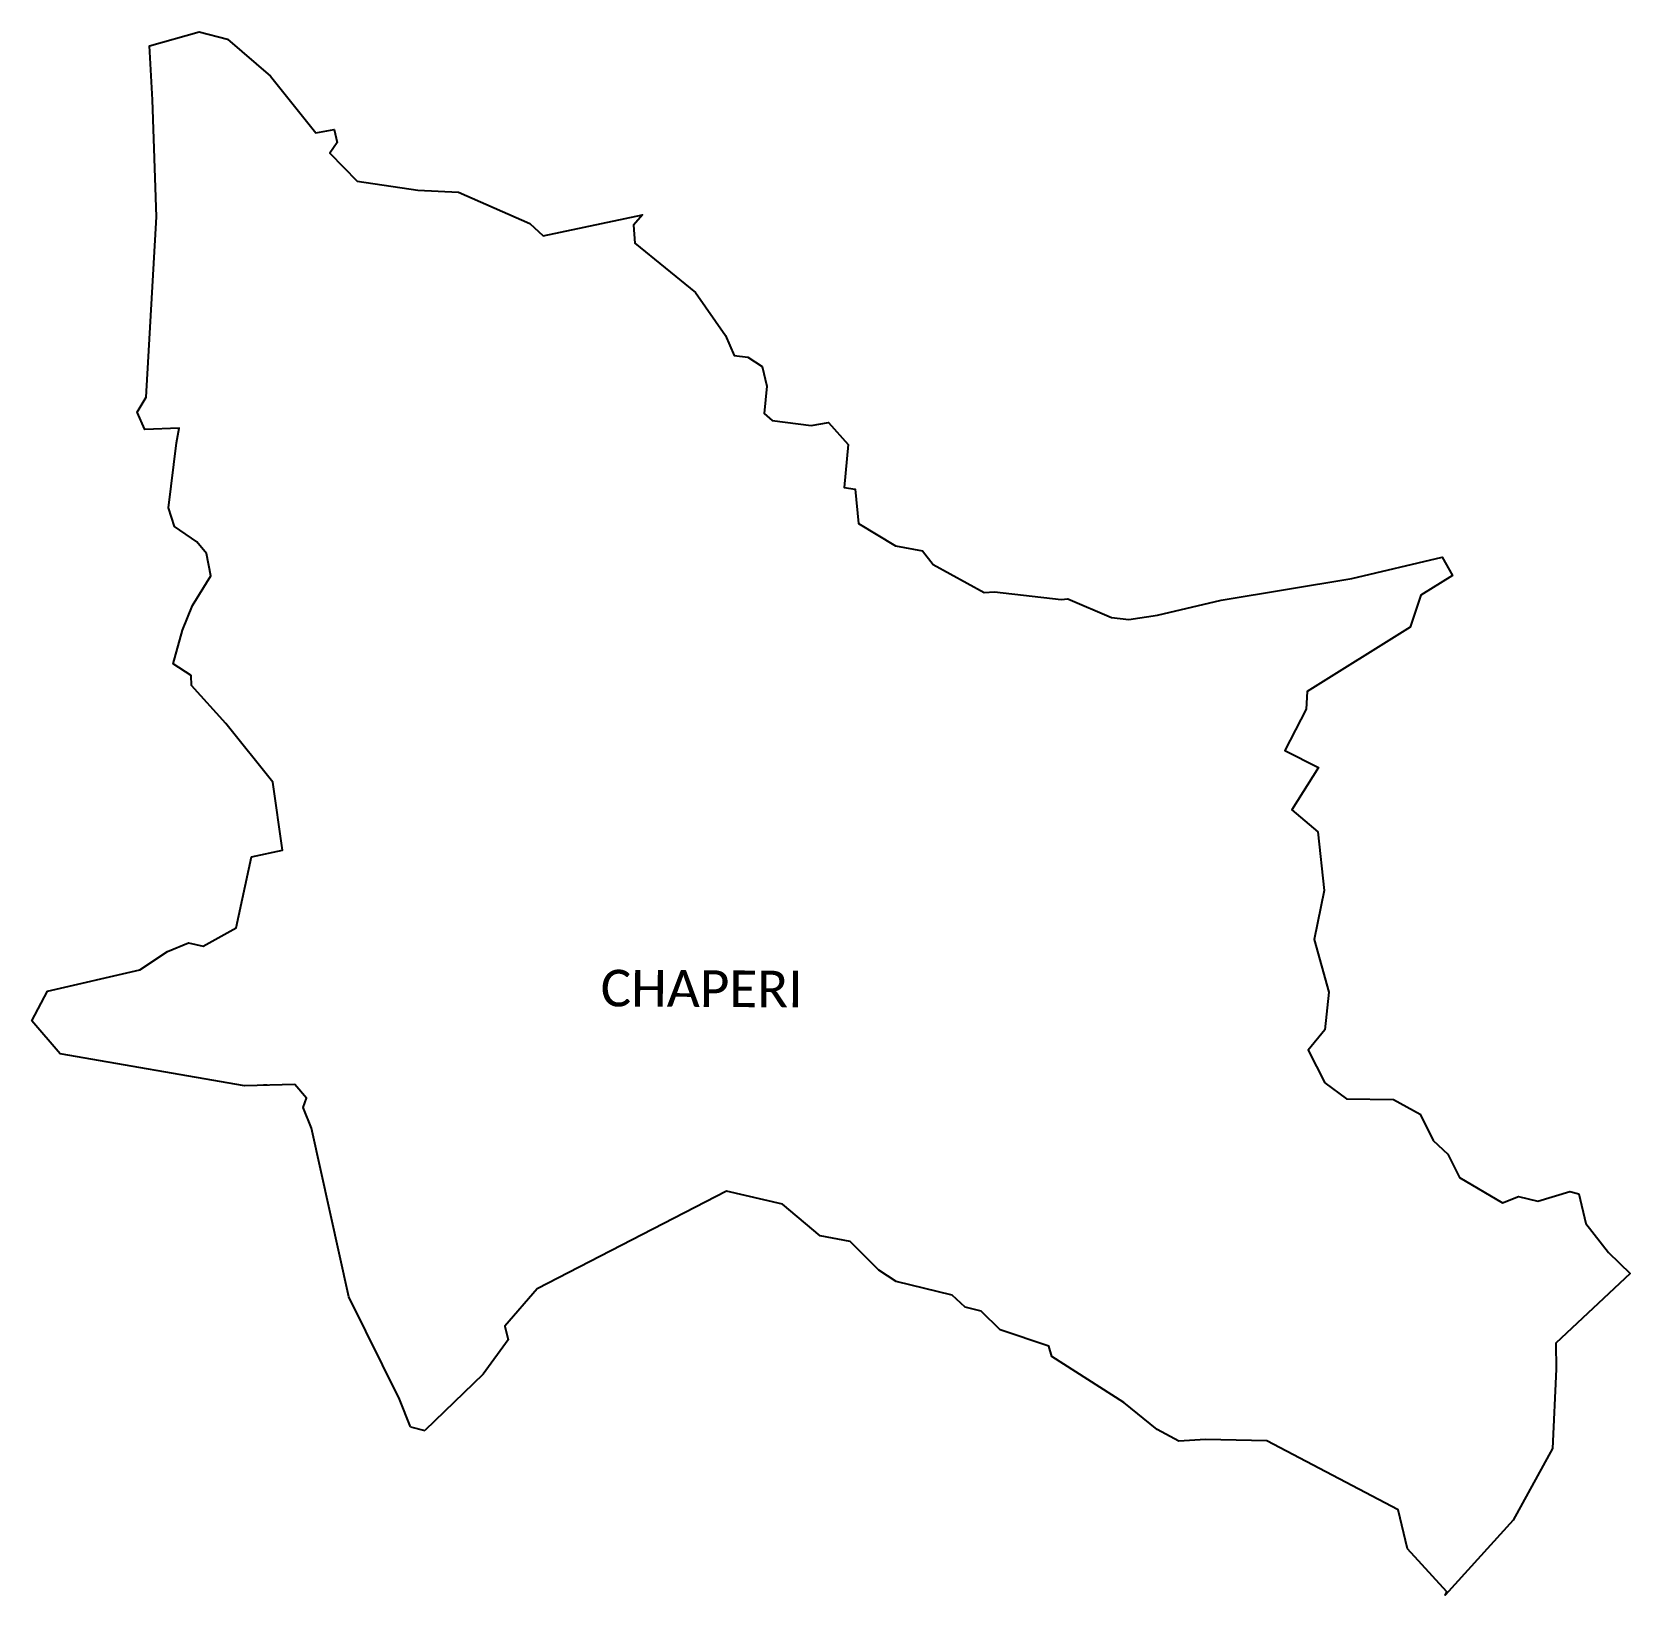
# Model space of a CAD drawing. Header units: metres. Extents: x 311214 to 315750, y 1906255 to 1910693.
import ezdxf

# ---------------------------------------------------------------- set-up
doc = ezdxf.new("R2010")
doc.units = ezdxf.units.M
for name, color, linetype in [('HAZARDS LINE', 1, 'Continuous'), ('village', 3, 'Continuous'), ('VILLAGE NAME', 250, 'Continuous')]:
    doc.layers.add(name, color=color, linetype=linetype)
doc.styles.get("Standard").update_dxf_attribs({"font": 'simplex.shx'})

msp = doc.modelspace()

# ---------------------------------------------------------------- linework, layer by layer
at = {"color": 3, "true_color": 0x00ff00, "flags": 128}
msp.add_lwpolyline([(312288.7, 1906731.9), (312329.4, 1906722.1)], dxfattribs=at)
at = {"layer": 'HAZARDS LINE', "lineweight": 18, "const_width": 3.02}
msp.add_lwpolyline([(311469.3, 1908686.7), (311469.3, 1908686.7)], dxfattribs=at)
msp.add_lwpolyline([(311469.3, 1908686.7), (311469.3, 1908686.7)], dxfattribs=at)
at = {"layer": 'HAZARDS LINE', "lineweight": 18}
msp.add_lwpolyline([(311881, 1907701.7, 3, 3, 0), (311881, 1907703.7, 3, 3, 0), (311873, 1907703.8, 3, 3, 0), (311873, 1907701.5, 3, 3, 0)], format="xyseb", dxfattribs=at)
at = {"layer": 'village', "color": 3, "true_color": 0x00ff00}
for points in [[(312288.7, 1906731.9, 0), (312257.8, 1906810.8, 0), (312113.7, 1907101.5, 0), (312007.5, 1907580.3, 0), (311984.5, 1907638.6, 0), (311993.3, 1907665.7, 0), (311960.3, 1907703.7, 0), (311817.2, 1907700.1, 0), (311294, 1907791, 0), (311214.3, 1907884.8, 0), (311258.9, 1907969.2, 0), (311520.6, 1908029.4, 0), (311598.8, 1908081.4, 0), (311658.8, 1908106.5, 0), (311700.2, 1908096.8, 0), (311793.9, 1908149.3, 0), (311837.2, 1908350.2, 0), (311925.4, 1908369.6, 0), (311897.9, 1908562.9, 0), (311764.5, 1908728.7, 0), (311667, 1908836.7, 0), (311666.3, 1908865.4, 0), (311614.8, 1908898.7, 0), (311641.9, 1908994.4, 0), (311670.3, 1909064.1, 0), (311722.5, 1909148, 0), (311709.8, 1909212, 0), (311682, 1909244.9, 0), (311619.2, 1909288, 0), (311601.7, 1909341.6, 0), (311624.5, 1909526.1, 0), (311632.2, 1909568, 0), (311534.3, 1909563.9, 0), (311513.4, 1909613.5, 0), (311538.3, 1909655.6, 0), (311567.5, 1910168.1, 0), (311556.4, 1910500, 0), (311547.8, 1910653, 0), (311688.5, 1910692.6, 0), (311769.2, 1910672.5, 0), (311891.8, 1910566.9, 0), (312020.5, 1910406.4, 0), (312072.2, 1910415.4, 0), (312080.8, 1910378.3, 0), (312059.5, 1910348.2, 0), (312137.2, 1910268.6, 0), (312309.5, 1910243.4, 0), (312425.2, 1910237.8, 0), (312627.8, 1910148.7, 0), (312665, 1910113.8, 0), (312947.2, 1910173, 0), (312922.1, 1910143.9, 0), (312926, 1910093.1, 0), (313097.9, 1909953, 0), (313182.6, 1909830.6, 0), (313207.9, 1909773.6, 0), (313246.6, 1909769.6, 0), (313286.7, 1909742.6, 0), (313300.3, 1909687.2, 0), (313292.4, 1909609.6, 0), (313315.4, 1909589.2, 0), (313425.8, 1909575.1, 0), (313475.1, 1909584.1, 0), (313531.3, 1909521.2, 0), (313519.6, 1909399.5, 0), (313550.9, 1909394, 0), (313560.7, 1909296.8, 0), (313665.6, 1909233.3, 0), (313741.7, 1909219.2, 0), (313772, 1909180.7, 0), (313917.4, 1909101.3, 0), (313946.4, 1909102.6, 0), (314136.1, 1909080.7, 0), (314155, 1909083.1, 0), (314278.4, 1909030.5, 0), (314327.5, 1909024, 0), (314409.5, 1909036.7, 0), (314589.5, 1909079.6, 0), (314960.4, 1909140.4, 0), (315217.6, 1909201.8, 0), (315246.1, 1909148.9, 0), (315156.9, 1909093.5, 0), (315126.7, 1909002.4, 0), (314833.9, 1908819.9, 0), (314830.9, 1908769.8, 0), (314771, 1908652.2, 0), (314866.4, 1908603.7, 0), (314790.5, 1908483.9, 0), (314864, 1908421.2, 0), (314882.4, 1908255.4, 0), (314854.1, 1908116, 0), (314895.2, 1907965.9, 0), (314883.9, 1907859.1, 0), (314836.5, 1907801.3, 0), (314883.8, 1907709.2, 0)], [(314883.8, 1907709.2, 0), (314945.4, 1907663.2, 0), (315079, 1907661.6, 0), (315154.6, 1907620.3, 0), (315191.8, 1907544.8, 0), (315233.4, 1907505.9, 0), (315266.6, 1907439.7, 0), (315388, 1907368.2, 0), (315433.5, 1907386.1, 0), (315488.9, 1907372.5, 0), (315579.5, 1907400.4, 0), (315605, 1907394, 0), (315624.9, 1907309.8, 0), (315689.3, 1907227.1, 0), (315750.4, 1907167.1, 0), (315539.8, 1906969.5, 0), (315540.5, 1906895.9, 0), (315530.2, 1906671, 0), (315418.4, 1906467.6, 0), (315225.6, 1906254.5, 0), (315230.2, 1906263.4, 0), (315118.8, 1906385.6, 0), (315091.8, 1906496.8, 0), (314719.4, 1906692.5, 0), (314545.8, 1906696.4, 0), (314469.2, 1906691.1, 0), (314408.5, 1906724.7, 0), (314313.8, 1906801.6, 0), (314109.4, 1906932.2, 0), (314100.4, 1906960.8, 0), (313962.2, 1907007.8, 0), (313908.4, 1907060.7, 0), (313862.9, 1907071.8, 0), (313826.2, 1907106.3, 0), (313667.4, 1907144.5, 0), (313618.4, 1907176.8, 0), (313536.4, 1907258, 0), (313451.5, 1907274.5, 0), (313344.3, 1907364, 0), (313185.3, 1907401.4, 0), (312648.6, 1907123.6, 0), (312556.2, 1907017.6, 0), (312566.3, 1906979.2, 0), (312495.2, 1906881.9, 0), (312329.4, 1906722.1, 0)]]:
    msp.add_polyline3d(points, dxfattribs=at)

# ---------------------------------------------------------------- texts
at = {"layer": 'VILLAGE NAME', "insert": (312829, 1908030.1), "char_height": 104.042, "attachment_point": 1, "rotation": 359.6762}
msp.add_mtext_dynamic_manual_height_columns('{\\fCalibri|b0|i0|c0|p34;CHAPERI}', width=774.048, gutter_width=520.2, heights=[0], dxfattribs=at)

doc.saveas('drawing.dxf')
